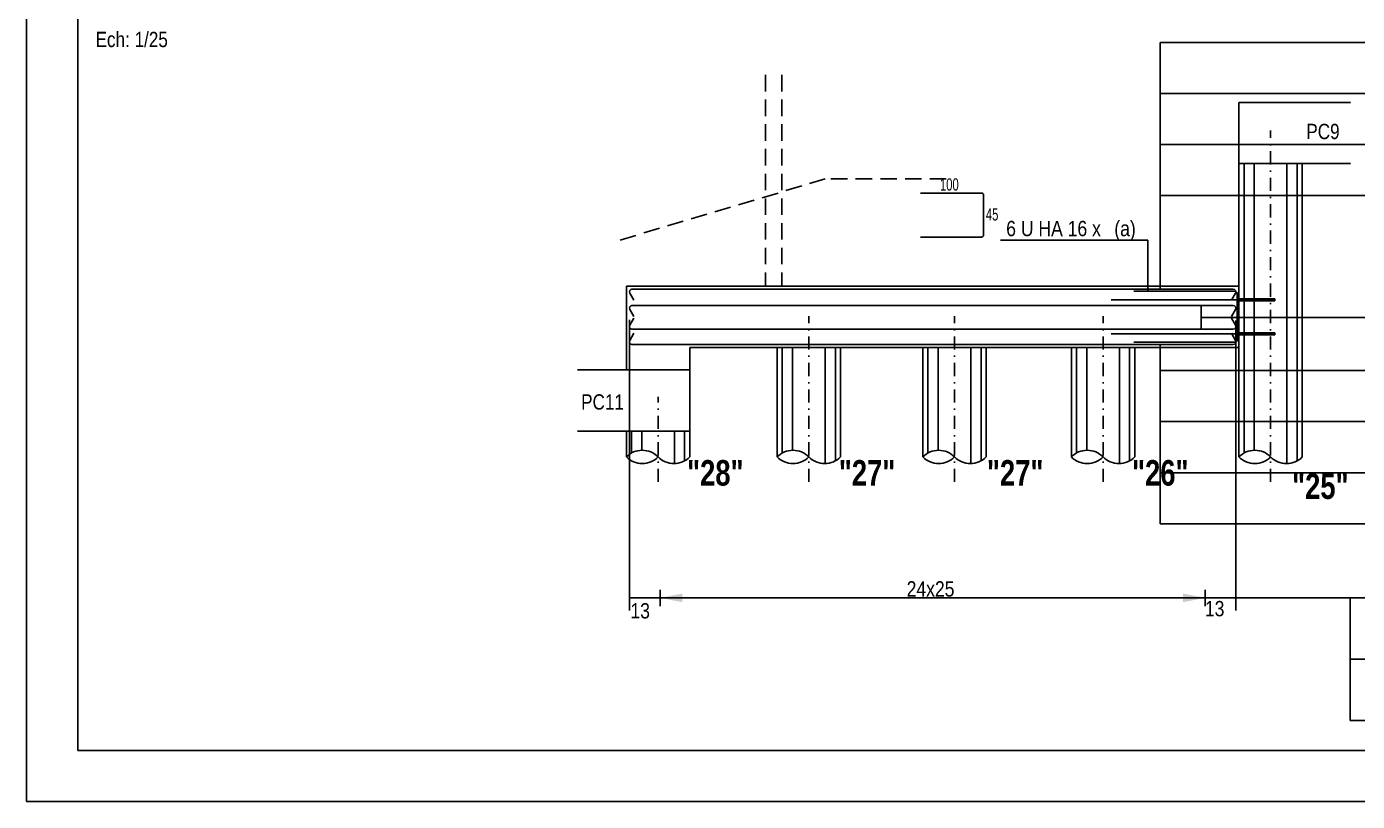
# Model space of a CAD drawing. Header units: centimetres. Extents: x 20328 to 51171, y -21855 to -16644.
# Drawn here: x 44207 to 45509, y -18525 to -17767 of the extents above; entities that cross this region are included whole.
import ezdxf
from ezdxf.enums import TextEntityAlignment as Align

# ---------------------------------------------------------------- set-up
doc = ezdxf.new("R2010")
doc.units = ezdxf.units.CM
doc.header["$LTSCALE"] = 25.4
doc.linetypes.add('CACHEX2', pattern=[19.049999999999997, 12.7, -6.35])
doc.linetypes.add('TIRETPTX2', pattern=[50.8, 25.4, -12.7, 0, -12.7])
for name, color, linetype in [('01_fenetres', 171, 'Continuous'), ('01_linteaux', 2, 'Continuous'), ('01_poch_murs', 253, 'Continuous'), ('01_texte', 230, 'Continuous')]:
    doc.layers.add(name, color=color, linetype=linetype)
doc.styles.add('impact', font='impact.ttf')
doc.styles.add('MATTE_TXT', font='arial.ttf')
doc.styles.add('STYLE2', font='ARIALN.TTF')

msp = doc.modelspace()

# ---------------------------------------------------------------- linework, layer by layer
at = {"layer": '01_fenetres', "ltscale": 30}
for p, q in [((44256.59978321916, -17090.41257461515), (44256.59978321916, -18475.41257461515)), ((44256.59978321916, -18475.41257461515), (46256.59978321916, -18475.41257461515))]:
    msp.add_line(p, q, dxfattribs=at)
at = {"layer": '01_linteaux', "linetype": 'CACHEX2', "ltscale": 0.05}
for p, q in [((44929.52739407768, -17813.9030807186), (44929.52739407769, -18020.82059732857)), ((44945.52739407769, -17813.9030807186), (44945.52739407769, -18020.82059732857)), ((44787.22494055632, -17975.66724368492), (44987.98888643218, -17915.82059732857)), ((45106.48888643218, -17915.82059732857), (44987.98888643218, -17915.82059732857))]:
    msp.add_line(p, q, dxfattribs=at)
at = {"layer": '01_linteaux'}
for p, q in [((45501.93524884029, -17840.82059732857), (45392.80996028229, -17840.82059732857)), ((45392.80996028229, -17900.82059732857), (45392.80996028229, -17840.82059732857)), ((45501.93524884029, -17900.82059732857), (45392.80996028229, -17900.82059732857)), ((45392.80996028228, -18188.0659361314), (45392.80996028229, -17900.82059732857)), ((45454.80996028229, -18188.0659361314), (45454.8099602823, -17900.82059732857)), ((45140.92954049297, -17929.60950160467), (45081.12384940093, -17929.60950160467)), ((45142.92954049297, -17931.60950160467), (45142.92954049297, -17970.80950160467)), ((45140.92954049297, -17972.80950160467), (45081.12384940093, -17972.80950160467)), ((45392.80996028229, -18020.82059732857), (44793.43677881425, -18020.82059732857)), ((44793.43677881425, -18102.82059732857), (44793.43677881425, -18020.82059732857)), ((44796.74498002995, -18027.57059732857), (44800.8299165205, -18034.64591487587)), ((45387.30996028229, -18023.82059732857), (44798.91004353941, -18023.82059732857)), ((45388.20751493392, -18025.82059732857), (45289.80996028229, -18025.82059732857)), ((45389.47502379175, -18027.57059732857), (45385.39008730121, -18034.64591487587)), ((45391.20751493392, -18028.82059732857), (45391.20751493392, -18072.82059732857)), ((45427.80996028228, -18033.07297160845), (45392.80996028228, -18033.07297160845)), ((45427.80996028228, -18035.07297160845), (45427.80996028228, -18033.07297160845)), ((44796.74498002995, -18043.59836308091), (44800.82991652049, -18050.67368062821)), ((45387.30996028229, -18039.84836308091), (44798.91004353941, -18039.84836308091)), ((45427.80996028228, -18034.07297160845), (45267.80996028228, -18034.07297160845)), ((45389.47502379175, -18043.59836308091), (45385.39008730121, -18050.67368062821)), ((45427.80996028228, -18035.07297160845), (45392.80996028228, -18035.07297160845)), ((44796.74498002995, -18059.09836308092), (44800.82991652049, -18052.02304553361)), ((45389.47502379175, -18059.09836308092), (45385.39008730121, -18052.02304553361)), ((44796.74498002995, -18074.07059732857), (44800.82991652049, -18066.99527978126)), ((45387.30996028229, -18062.84836308092), (44798.91004353941, -18062.84836308092)), ((45427.80996028228, -18067.38608188783), (45267.80996028228, -18067.38608188783)), ((45389.47502379175, -18074.07059732857), (45385.39008730121, -18066.99527978126)), ((45427.80996028228, -18066.38608188783), (45392.80996028228, -18066.38608188783)), ((45427.80996028228, -18068.38608188783), (45392.80996028228, -18068.38608188783)), ((45427.80996028228, -18068.38608188783), (45427.80996028228, -18066.38608188783)), ((45387.30996028229, -18077.82059732857), (44798.91004353941, -18077.82059732857)), ((45392.80996028229, -18080.82059732857), (44855.43677881425, -18080.82059732857)), ((44855.43677881425, -18162.82059732857), (44855.43677881425, -18080.82059732857)), ((44941.028710865, -18188.0659361314), (44941.02871086501, -18080.82059732857)), ((45003.02871086502, -18188.0659361314), (45003.02871086502, -18080.82059732857)), ((45083.48888643217, -18188.0659361314), (45083.48888643218, -18080.82059732857)), ((45145.48888643218, -18188.0659361314), (45145.48888643218, -18080.82059732857)), ((45228.83714633439, -18188.0659361314), (45228.83714633439, -18080.82059732857)), ((45388.20751493392, -18075.82059732857), (45289.80996028229, -18075.82059732857)), ((45290.8371463344, -18188.0659361314), (45290.8371463344, -18080.82059732857)), ((44855.43677881424, -18102.82059732857), (44745.45175908828, -18102.82059732857)), ((44855.43677881425, -18162.82059732857), (44745.45175908828, -18162.82059732857)), ((44793.43677881424, -18188.0659361314), (44793.43677881425, -18162.82059732857)), ((44855.43677881426, -18188.0659361314), (44855.43677881426, -18162.82059732857))]:
    msp.add_line(p, q, dxfattribs=at)
at = {"layer": '01_linteaux', "linetype": 'TIRETPTX2', "ltscale": 0.02}
for p, q in [((45423.80996028229, -18212.50206279713), (45423.80996028229, -17868.22052349638)), ((44972.02871086501, -18212.50206279713), (44972.02871086501, -18050.18423857224)), ((45114.48888643218, -18212.50206279713), (45114.48888643218, -18050.18423857224)), ((45259.83714633439, -18212.50206279713), (45259.83714633439, -18050.18423857223)), ((44824.43677881424, -18212.50206279713), (44824.43677881424, -18129.07063874578))]:
    msp.add_line(p, q, dxfattribs=at)
at = {"layer": '01_linteaux'}
for centre, radius, start, end in [((45140.92954049297, -17931.60950160467), 2, 0, 90), ((45140.92954049297, -17970.80950160467), 2, 270, 0), ((44798.91004353941, -18026.32059732857), 2.5, 90, 210.0000000000325), ((45387.30996028229, -18026.32059732857), 2.5, 329.9999999999675, 90), ((45388.20751493392, -18028.82059732857), 3, 0, 90), ((44798.91004353941, -18042.34836308091), 2.5, 90, 210.0000000000325), ((45387.30996028229, -18042.34836308091), 2.5, 329.9999999999675, 90), ((44798.91004353941, -18060.34836308092), 2.5, 149.9999999999105, 270), ((45387.30996028229, -18060.34836308092), 2.5, 270, 30.00000000003253), ((45388.20751493392, -18072.82059732857), 3, 270, 0), ((44798.91004353941, -18075.32059732857), 2.5, 149.9999999999105, 270), ((45387.30996028229, -18075.32059732857), 2.5, 270, 30.00000000003253), ((44808.93677881425, -18203.13580165894), 21.61829889280136, 44.1938707199528, 135.8061292800472), ((44808.93677881425, -18172.99607060383), 21.61829889280136, 224.1938707199528, 315.8061292800472), ((44839.93677881425, -18172.99607060383), 21.61829889280136, 224.1938707199528, 315.8061292800472), ((44956.52871086501, -18203.13580165894), 21.61829889280136, 44.1938707199528, 135.8061292800472), ((44956.52871086501, -18172.99607060384), 21.61829889280136, 224.1938707199528, 315.8061292800472), ((44987.52871086501, -18172.99607060384), 21.61829889280136, 224.1938707199528, 315.8061292800472), ((45098.98888643218, -18203.13580165894), 21.61829889280136, 44.1938707199528, 135.8061292800472), ((45098.98888643218, -18172.99607060384), 21.61829889280136, 224.1938707199528, 315.8061292800472), ((45129.98888643218, -18172.99607060384), 21.61829889280136, 224.1938707199528, 315.8061292800472), ((45244.33714633439, -18203.13580165894), 21.61829889280136, 44.1938707199528, 135.8061292800472), ((45244.33714633439, -18172.99607060383), 21.61829889280136, 224.1938707199528, 315.8061292800472), ((45275.33714633439, -18172.99607060383), 21.61829889280136, 224.1938707199528, 315.8061292800472), ((45408.30996028228, -18203.13580165894), 21.61829889280136, 44.1938707199528, 135.8061292800472), ((45408.30996028228, -18172.99607060384), 21.61829889280136, 224.1938707199528, 315.8061292800472), ((45439.30996028228, -18172.99607060384), 21.61829889280136, 224.1938707199528, 315.8061292800472)]:
    msp.add_arc(centre, radius, start, end, dxfattribs=at)
at = {"layer": '01_poch_murs'}
for p, q in [((45397.80996028225, -17900.82059732857), (45397.80996028228, -18184.23868952458)), ((45407.80996028225, -17900.82059732857), (45407.80996028228, -18181.52328567818)), ((45439.80996028227, -18194.6085865846), (45439.80996028225, -17900.82059732857)), ((45449.80996028228, -18191.8931827382), (45449.80996028225, -17900.82059732857)), ((44946.02871086499, -18080.82059732857), (44946.02871086499, -18184.23868952459)), ((44956.02871086498, -18080.82059732857), (44956.02871086499, -18181.52328567818)), ((44988.02871086499, -18194.6085865846), (44988.02871086499, -18080.82059732857)), ((44998.028710865, -18191.8931827382), (44998.02871086499, -18080.82059732857)), ((45088.48888643215, -18080.82059732857), (45088.48888643216, -18184.23868952459)), ((45098.48888643215, -18080.82059732857), (45098.48888643216, -18181.52328567818)), ((45130.48888643216, -18194.6085865846), (45130.48888643215, -18080.82059732857)), ((45140.48888643217, -18191.8931827382), (45140.48888643215, -18080.82059732857)), ((45233.83714633437, -18080.82059732857), (45233.83714633439, -18184.23868952458)), ((45243.83714633436, -18080.82059732857), (45243.83714633436, -18181.52328567818)), ((45275.83714633438, -18194.60858658459), (45275.83714633437, -18080.82059732857)), ((45285.83714633437, -18191.8931827382), (45285.83714633437, -18080.82059732857)), ((44798.43677881423, -18162.82059732857), (44798.43677881422, -18184.23868952459)), ((44808.43677881423, -18162.82059732857), (44808.43677881424, -18181.52328567818)), ((44840.43677881423, -18194.60858658459), (44840.43677881423, -18162.82059732857)), ((44850.43677881423, -18191.8931827382), (44850.43677881423, -18162.82059732857))]:
    msp.add_line(p, q, dxfattribs=at)
at = {"layer": '01_texte', "ltscale": 30}
for p, q in [((44206.59978321916, -17040.41257461515), (44206.59978321916, -18525.41257461515)), ((45315.81000232062, -18023.82059732857), (45315.81000232062, -17782.06232158393)), ((45315.81000232062, -17782.06232158393), (45881.4204574597, -17782.06232158393)), ((45315.81000232062, -17832.06232158393), (45910.04174243606, -17832.06232158393)), ((45315.81000232062, -17882.06232158393), (45934.13904140901, -17882.06232158393)), ((45315.81000232062, -17932.06232158393), (45964.05274824463, -17932.06232158393)), ((45355.74246328689, -18062.84836308092), (45355.74246328689, -18039.84836308091)), ((45355.74246328689, -18051.34836308091), (45823.66618355663, -18051.34836308091)), ((45315.81000232062, -18077.82059732857), (45315.81000232062, -18253.5043685517)), ((45315.81000232062, -18103.5043685517), (45964.05274824463, -18103.5043685517)), ((45315.81000232062, -18153.5043685517), (45934.13904140901, -18153.5043685517)), ((45315.81000232062, -18203.5043685517), (45910.04174243606, -18203.5043685517)), ((45315.81000232062, -18253.5043685517), (45881.4204574597, -18253.5043685517)), ((44206.59978321916, -18525.41257461515), (46306.59978321916, -18525.41257461515))]:
    msp.add_line(p, q, dxfattribs=at)
at = {"layer": '01_texte'}
for p, q in [((45303.62148663736, -17975.88069011594), (45159.34966511458, -17975.88069011594)), ((45303.62148663736, -18025.82059732857), (45303.62148663736, -17975.88069011594))]:
    msp.add_line(p, q, dxfattribs=at)
at = {"layer": '01_texte', "linetype": 'Continuous'}
for p, q in [((44796.44675591296, -18053.68112978298), (44796.44675591296, -18338.29405997831)), ((45389.80707449176, -18054.46684887251), (45389.80707449176, -18338.29405997831)), ((44826.44675591296, -18318.07703110902), (44826.44675591296, -18334.07703110902)), ((45359.80707449176, -18318.07703110901), (45359.80707449176, -18334.07703110901)), ((44796.44675591296, -18326.07703110902), (45389.80707449176, -18326.07703110901)), ((45389.80707449176, -18326.07703110901), (45916.06755320969, -18326.07703110901)), ((45501.57835236058, -18326.07703110901), (45501.57835236058, -18446.05152038542)), ((45501.57835236057, -18386.05152038542), (45644.68776353416, -18386.05152038542)), ((45501.57835236058, -18446.05152038542), (45644.68776353416, -18446.05152038542))]:
    msp.add_line(p, q, dxfattribs=at)
for points in [[(44826.44675591296, -18326.07703110902), (44848.14675591295, -18321.87703110903), (44848.14675591295, -18326.07703110902)], [(44826.44675591296, -18326.07703110901), (44848.14675591295, -18330.27703110902), (44848.14675591295, -18326.07703110902)], [(45359.80707449173, -18326.07703110901), (45338.10707449172, -18321.87703110901), (45338.10707449172, -18326.07703110901)], [(45359.80707449173, -18326.07703110899), (45338.10707449172, -18330.27703110901), (45338.10707449172, -18326.07703110901)]]:
    msp.add_solid(points, dxfattribs=at)

# ---------------------------------------------------------------- texts
at = {"layer": '01_texte', "style": 'MATTE_TXT', "width": 0.8}
for s, p in [('Ech: 1/25', (44309.41417211559, -17791.22377755831)), ('PC9', (45475.01680657088, -17881.31958532806)), ('PC11', (44770.12080954726, -18146.21739439653))]:
    msp.add_text(s, height=15, dxfattribs=at).set_placement(p, align=Align.BOTTOM_CENTER)
at = {"layer": '01_texte', "style": 'STYLE2', "width": 0.8}
for s, p in [('100', (45118.62415700831, -17927.22931439992)), ('45', (45157.41226299154, -17956.46885002073))]:
    msp.add_text(s, height=12, dxfattribs=at).set_placement(p, align=Align.RIGHT)
at = {"layer": '01_texte', "style": 'STYLE2'}
for s, p in [('6 U HA 16 x', (45165.07773335559, -17971.88069011594)), ('(a)', (45270.84357461238, -17971.88069011594))]:
    msp.add_text(s, height=15, dxfattribs=at).set_placement(p)
at = {"layer": '01_texte', "style": 'impact'}
for s, p in [('"28"', (44880.45763095614, -18223.65172753279)), ('"27"', (45028.94135837409, -18223.65172753279)), ('"27"', (45173.85545720979, -18223.65172753279)), ('"26"', (45315.81451994342, -18223.65172753279)), ('"25"', (45472.42276296365, -18236.70877095841))]:
    msp.add_text(s, height=25, rotation=359.9999999483067, dxfattribs=at).set_placement(p, align=Align.BOTTOM_CENTER)
at = {"layer": '01_texte', "style": 'STYLE2'}
for s, p in [('24x25', (45114.4663487659, -18324.81298417926)), ('13', (44816.51091260313, -18346.23477338367)), ('13', (45378.59857488693, -18344.12944909519))]:
    msp.add_text(s, height=15, dxfattribs=at).set_placement(p, align=Align.RIGHT)

doc.saveas('drawing.dxf')
